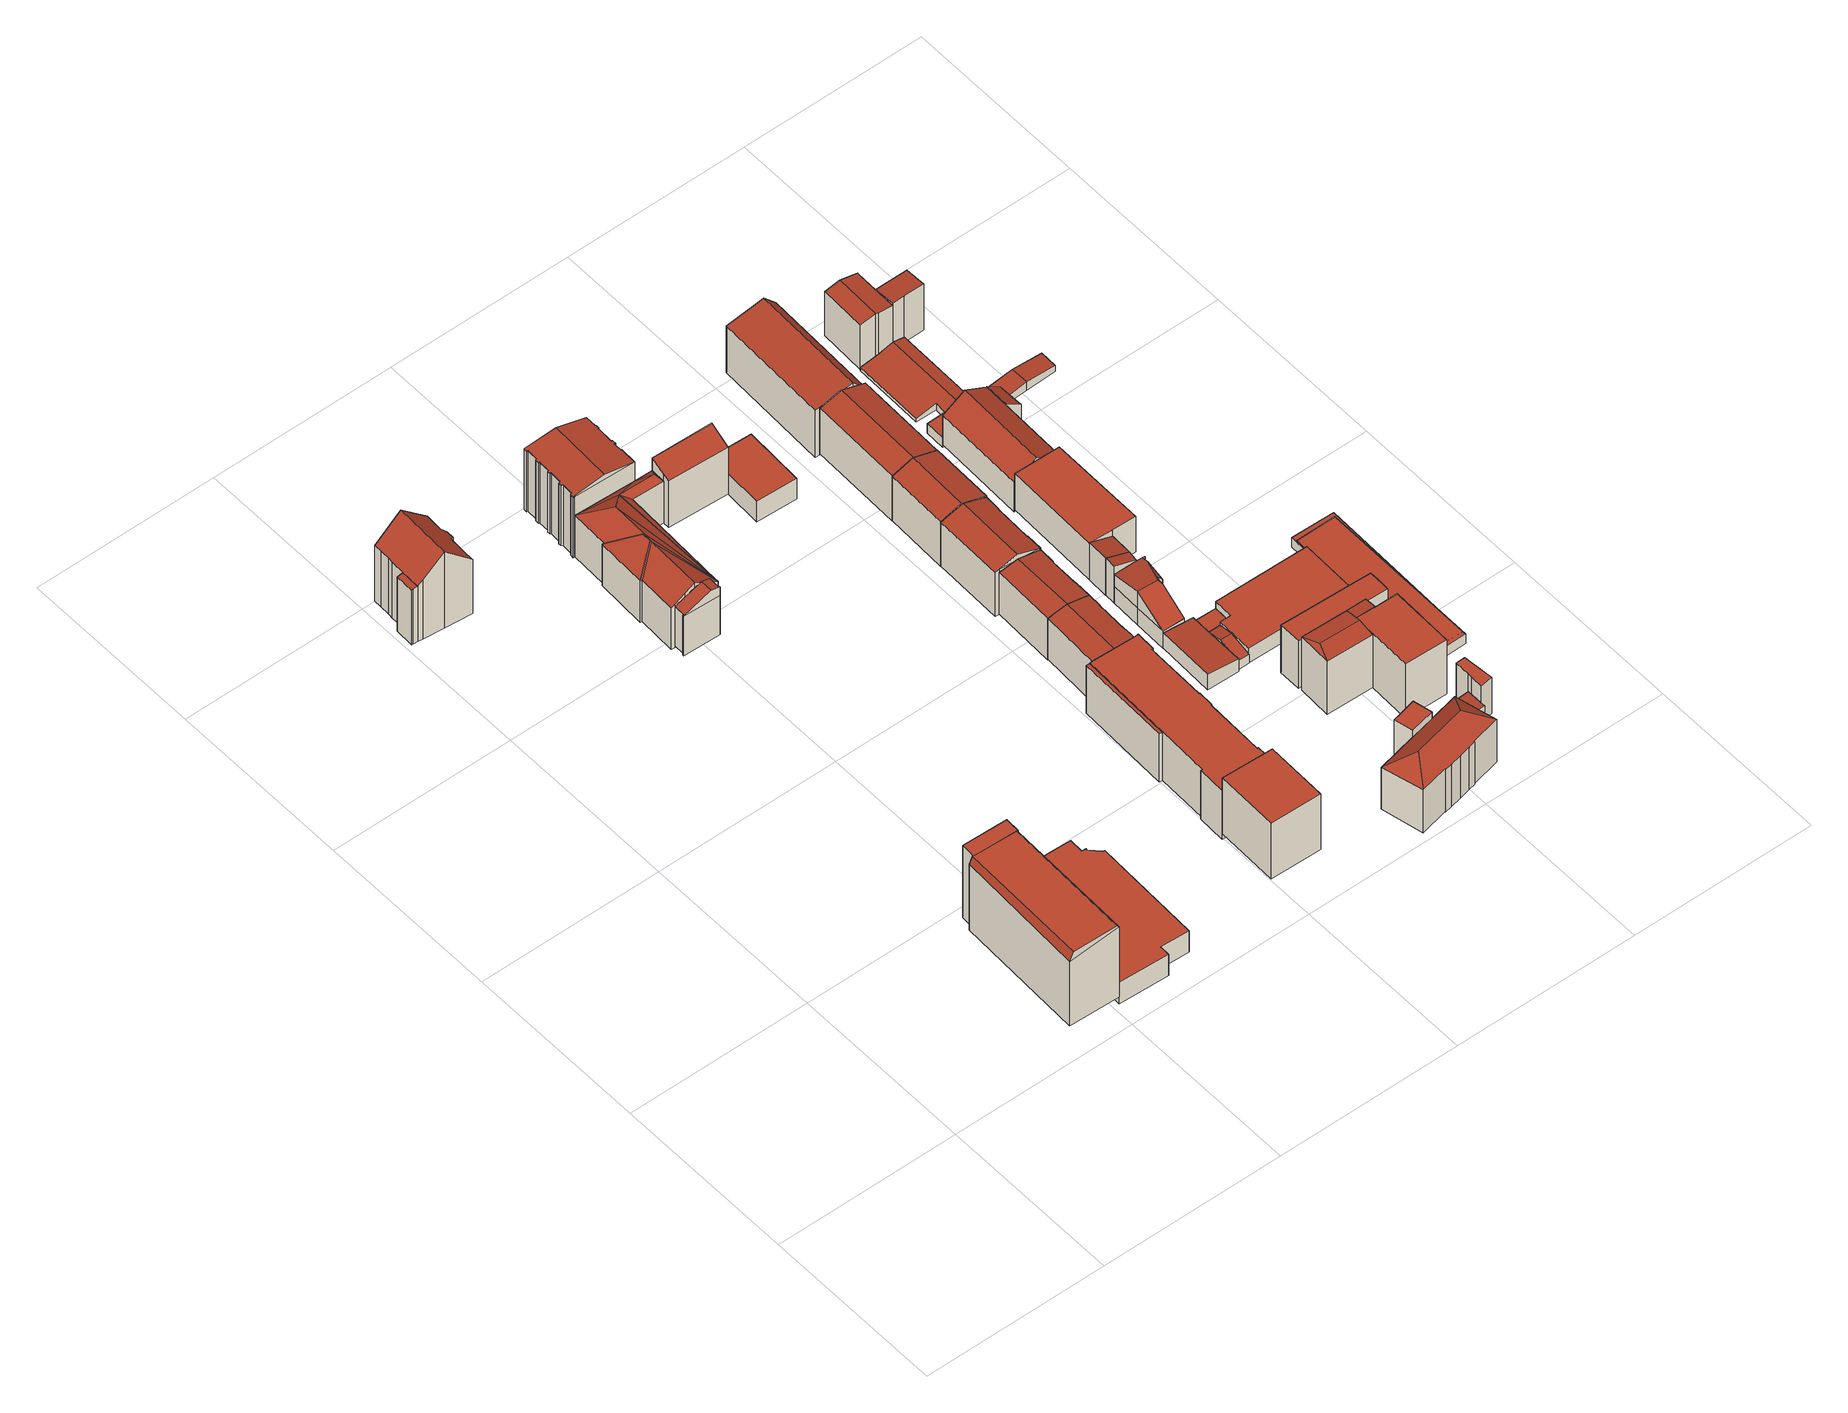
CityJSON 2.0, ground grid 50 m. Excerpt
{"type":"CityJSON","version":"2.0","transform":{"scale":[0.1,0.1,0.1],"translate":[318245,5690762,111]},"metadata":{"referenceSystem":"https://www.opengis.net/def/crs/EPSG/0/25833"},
"CityObjects":{
"building1":{"type":"Building","attributes":{"Gemeindeschluessel":14713000,"Geometrietyp2DReferenz":"3000","function":"31001_9998","roofType":"9999"},"children":["building1-1","building1-2"]},
"building1-1":{"type":"BuildingPart","attributes":{"Dachtyp_tdc":"tdcCutGableRoof","Dachneigung":0.466,"QualitaetDacherkennung":78,"Geometrietyp2DReferenz":"3000","roofType":"9999","measuredHeight":23.43},"parents":["building1"],"geometry":[{"type":"MultiSurface","lod":"2","boundaries":[[[0,1,2,3]],[[1,4,5,2]],[[4,6,7,5]],[[1,0,8,9,10]],[[4,1,10,11]],[[6,4,11,12]],[[11,10,9,13,14,12]],[[3,2,5,7,15]],[[15,7,6,16]],[[3,15,16,0]],[[12,14,16,6]],[[13,9,8]],[[14,13,8,0,16]]],"semantics":{"surfaces":[{"type":"WallSurface"},{"type":"RoofSurface"},{"type":"GroundSurface"},{"type":"ClosureSurface"}],"values":[0,0,0,1,0,1,1,2,0,3,0,0,3]}}]},
"building1-2":{"type":"BuildingPart","attributes":{"Dachtyp_tdc":"tdcPolyFlatRoof","Dachneigung":0,"QualitaetDacherkennung":70,"Geometrietyp2DReferenz":"3000","roofType":"1000","measuredHeight":23.35},"parents":["building1"],"geometry":[{"type":"MultiSurface","lod":"2","boundaries":[[[17,18,0,3,19]],[[20,21,15,16,14]],[[20,17,19,21]],[[20,14,13,8,18,17]],[[19,3,15,21]],[[8,0,18]],[[15,3,0,16]],[[16,0,8,13,14]]],"semantics":{"surfaces":[{"type":"WallSurface"},{"type":"RoofSurface"},{"type":"GroundSurface"},{"type":"ClosureSurface"}],"values":[0,0,0,1,2,0,3,3]}}]},
"building2":{"type":"Building","attributes":{"Gemeindeschluessel":14713000,"Geometrietyp2DReferenz":"3000","function":"31001_9998","roofType":"9999"},"children":["building2-1","building2-2"]},
"building2-1":{"type":"BuildingPart","attributes":{"Dachtyp_tdc":"tdcPolyFlatRoof","Dachneigung":7.18,"QualitaetDacherkennung":87,"Geometrietyp2DReferenz":"3000","roofType":"2100","measuredHeight":17.77},"parents":["building2"],"geometry":[{"type":"MultiSurface","lod":"2","boundaries":[[[22,23,24,25]],[[23,26,27,24]],[[26,28,29,27]],[[28,30,31,29]],[[28,26,23,22,30]],[[31,25,24,27,29]],[[22,25,31,30]]],"semantics":{"surfaces":[{"type":"WallSurface"},{"type":"RoofSurface"},{"type":"GroundSurface"},{"type":"ClosureSurface"}],"values":[0,0,0,0,1,2,3]}}]},
"building2-2":{"type":"BuildingPart","attributes":{"Dachtyp_tdc":"tdcGableRoof","Dachneigung":44.06,"QualitaetDacherkennung":76,"Geometrietyp2DReferenz":"3000","roofType":"3100","measuredHeight":24.59},"parents":["building2"],"geometry":[{"type":"MultiSurface","lod":"2","boundaries":[[[32,33,34,31,30]],[[33,35,36,34]],[[35,37,38,36]],[[37,39,40,38]],[[39,41,42,40]],[[41,43,44,42]],[[43,45,46,44]],[[45,47,48,46]],[[47,49,50,48]],[[49,51,52,50]],[[51,53,54,52]],[[53,55,56,54]],[[55,57,58,56]],[[57,59,60,58]],[[59,61,62,60]],[[61,63,64,62]],[[63,65,22,25,64]],[[61,59,57,55,53,51,49,47,45,43,41]],[[41,39,37,35,33,32,65,63,61]],[[31,34,36,38,40,42,44,46,48,50,52,54,56,58,60,62,64,25]],[[30,22,65,32]],[[30,31,25,22]]],"semantics":{"surfaces":[{"type":"WallSurface"},{"type":"RoofSurface"},{"type":"GroundSurface"},{"type":"ClosureSurface"}],"values":[0,0,0,0,0,0,0,0,0,0,0,0,0,0,0,0,0,1,1,2,0,3]}}]},
"building3":{"type":"Building","attributes":{"Dachtyp_tdc":"tdcPolyFlatRoof","Gemeindeschluessel":14713000,"Dachneigung":0,"QualitaetDacherkennung":77,"Geometrietyp2DReferenz":"3000","function":"31001_2000","roofType":"1000","measuredHeight":6.94},"geometry":[{"type":"MultiSurface","lod":"2","boundaries":[[[66,67,68,69]],[[67,70,71,68]],[[70,72,73,71]],[[72,74,75,73]],[[74,76,77,75]],[[76,78,79,77]],[[78,80,81,79]],[[80,82,83,81]],[[82,84,85,83]],[[84,86,87,85]],[[86,66,69,87]],[[86,84,82,80,78,76,74,72,70,67,66]],[[69,68,71,73,75,77,79,81,83,85,87]]],"semantics":{"surfaces":[{"type":"WallSurface"},{"type":"RoofSurface"},{"type":"GroundSurface"}],"values":[0,0,0,0,0,0,0,0,0,0,0,1,2]}}]},
"building4":{"type":"Building","attributes":{"name":"Grundschule Clara Schumann","Dachtyp_tdc":"tdcFreeFormRoof","Gemeindeschluessel":14713000,"Dachneigung":23.23,"QualitaetDacherkennung":41,"Geometrietyp2DReferenz":"3000","function":"31001_3021","roofType":"5000","measuredHeight":15.84},"geometry":[{"type":"MultiSurface","lod":"2","boundaries":[[[88,89,90,91]],[[89,92,93,90]],[[92,94,95,93]],[[94,96,97,95]],[[96,98,99,97]],[[98,100,101,99]],[[100,102,103,101]],[[102,104,105,103]],[[104,88,91,105]],[[106,107,108,109,96,94,110]],[[111,112,113,106,110,114]],[[89,111,114,92]],[[92,114,110,94]],[[102,107,106,113,104]],[[104,113,112,88]],[[88,112,111,89]],[[98,109,108,100]],[[96,109,98]],[[100,108,107,102]],[[91,90,93,95,97,99,101,103,105]]],"semantics":{"surfaces":[{"type":"WallSurface"},{"type":"RoofSurface"},{"type":"GroundSurface"}],"values":[0,0,0,0,0,0,0,0,0,1,1,0,0,0,0,0,0,0,0,2]}}]},
"building5":{"type":"Building","attributes":{"name":"Grundschule Clara Schumann","Gemeindeschluessel":14713000,"Dachtyp_tdc":"tdcFreeFormRoof","Dachneigung":31.8,"QualitaetDacherkennung":21,"Geometrietyp2DReferenz":"3000","function":"31001_3021","roofType":"5000","measuredHeight":17.41},"geometry":[{"type":"MultiSurface","lod":"2","boundaries":[[[115,116,117,118]],[[116,119,120,117]],[[119,121,122,120]],[[121,123,124,122]],[[123,125,126,124]],[[125,127,128,126]],[[127,129,130,128]],[[129,131,132,130]],[[131,133,134,132]],[[133,135,136,134]],[[135,137,138,136]],[[137,139,140,138]],[[139,141,142,140]],[[141,143,144,142]],[[143,115,118,144]],[[137,145,139]],[[137,146,145]],[[146,135,147]],[[135,146,137]],[[148,147,135,133]],[[149,148,133,131]],[[150,149,131,129]],[[151,150,129,127]],[[119,151,127,125,123,121]],[[149,151,148]],[[151,149,150]],[[146,115,143]],[[146,116,115]],[[147,116,146]],[[148,116,147]],[[151,116,148]],[[116,151,119]],[[145,146,143,141]],[[145,141,139]],[[118,117,120,122,124,126,128,130,132,134,136,138,140,142,144]]],"semantics":{"surfaces":[{"type":"WallSurface"},{"type":"RoofSurface"},{"type":"GroundSurface"}],"values":[0,0,0,0,0,0,0,0,0,0,0,0,0,0,0,1,1,1,1,1,1,1,1,1,1,1,1,1,1,1,1,1,1,1,2]}}]},
"building6":{"type":"Building","attributes":{"name":"Musik- und Kunstschule Clara Schumann","Dachtyp_tdc":"tdcFreeFormRoof","Gemeindeschluessel":14713000,"Dachneigung":10.07,"QualitaetDacherkennung":30,"Geometrietyp2DReferenz":"3000","function":"31001_3021","roofType":"5000","measuredHeight":21.16},"geometry":[{"type":"MultiSurface","lod":"2","boundaries":[[[152,153,154,155]],[[153,156,157,154]],[[156,158,159,157]],[[158,160,161,159]],[[160,162,163,161]],[[162,164,165,163]],[[164,166,167,165]],[[166,168,169,167]],[[168,170,171,169]],[[170,172,173,171]],[[172,174,175,173]],[[174,176,177,175]],[[176,178,179,177]],[[178,180,181,179]],[[180,182,183,181]],[[182,184,185,183]],[[184,186,187,185]],[[186,188,189,187]],[[188,190,191,189]],[[190,192,193,191]],[[192,194,195,193]],[[194,196,197,195]],[[196,198,199,197]],[[198,200,201,199]],[[200,202,203,201]],[[202,204,205,203]],[[204,206,207,205]],[[206,208,209,207]],[[208,210,211,209]],[[210,212,213,211]],[[212,214,215,213]],[[214,152,155,215]],[[216,217,218,164,162,219,220,221,222,223,224,225,226,172]],[[227,228,229,230,231,232,233,234,235,236,237,238,239,240,241,242,226,225,243,244,245,246]],[[178,240,239,180]],[[180,239,238,182]],[[182,238,237,184]],[[184,237,236,186]],[[186,236,235,188]],[[188,235,234,190]],[[190,234,233,192]],[[192,233,232,194]],[[194,232,231,196]],[[196,231,230,198]],[[198,230,229,200]],[[200,229,228,202]],[[202,228,227,204]],[[214,224,223,152]],[[152,223,222,153]],[[158,220,219,160]],[[156,221,220,158]],[[160,219,162]],[[153,222,221,156]],[[164,218,166]],[[166,218,217,168]],[[168,217,216,170]],[[170,216,172]],[[155,154,157,159,161,163,165,167,169,171,173,175,177,179,181,183,185,187,189,191,193,195,197,199,201,203,205,207,209,211,213,215]],[[206,246,245,208]],[[204,227,246,206]],[[208,245,244,210]],[[210,244,243,212]],[[212,243,225,224,214]],[[174,242,241,176]],[[172,226,242,174]],[[176,241,240,178]]],"semantics":{"surfaces":[{"type":"WallSurface"},{"type":"RoofSurface"},{"type":"GroundSurface"}],"values":[0,0,0,0,0,0,0,0,0,0,0,0,0,0,0,0,0,0,0,0,0,0,0,0,0,0,0,0,0,0,0,0,1,1,0,0,0,0,0,0,0,0,0,0,0,0,0,0,0,0,0,0,0,0,0,0,0,2,0,0,0,0,0,0,0,0]}}]},
"building7":{"type":"Building","attributes":{"Dachtyp_tdc":"tdcPolyFlatRoof","Gemeindeschluessel":14713000,"Dachneigung":0,"QualitaetDacherkennung":13,"Geometrietyp2DReferenz":"3000","function":"31001_9998","roofType":"1000","measuredHeight":17.92},"geometry":[{"type":"MultiSurface","lod":"2","boundaries":[[[247,248,249,250]],[[248,251,252,249]],[[251,253,254,252]],[[253,247,250,254]],[[253,251,248,247]],[[250,249,252,254]]],"semantics":{"surfaces":[{"type":"WallSurface"},{"type":"RoofSurface"},{"type":"GroundSurface"}],"values":[0,0,0,0,1,2]}}]},
"building8":{"type":"Building","attributes":{"Gemeindeschluessel":14713000,"Geometrietyp2DReferenz":"3000","function":"31001_9998","roofType":"9999"},"children":["building8-1","building8-2"]},
"building8-1":{"type":"BuildingPart","attributes":{"Dachtyp_tdc":"tdcPolyFlatRoof","Dachneigung":0,"QualitaetDacherkennung":73,"Geometrietyp2DReferenz":"3000","roofType":"1000","measuredHeight":15.63},"parents":["building8"],"geometry":[{"type":"MultiSurface","lod":"2","boundaries":[[[255,256,257,258]],[[256,259,260,257]],[[259,261,262,263,260]],[[264,265,266,267,268]],[[265,269,270,266]],[[269,271,272,270]],[[271,273,274,272]],[[273,275,276,274]],[[275,277,278,276]],[[277,279,280,278]],[[279,281,282,280]],[[281,283,284,282]],[[283,285,286,284]],[[285,287,288,286]],[[287,289,290,288]],[[289,291,292,290]],[[291,255,258,292]],[[291,289,287,285,283,281,279,277,275,273,271,269,265,264,261,259,256,255]],[[258,257,260,263,267,266,270,272,274,276,278,280,282,284,286,288,290,292]],[[268,262,261,264]],[[268,267,263,262]]],"semantics":{"surfaces":[{"type":"WallSurface"},{"type":"RoofSurface"},{"type":"GroundSurface"},{"type":"ClosureSurface"}],"values":[0,0,0,0,0,0,0,0,0,0,0,0,0,0,0,0,0,1,2,0,3]}}]},
"building8-2":{"type":"BuildingPart","attributes":{"Dachtyp_tdc":"tdcPolyFlatRoof","Dachneigung":0,"QualitaetDacherkennung":94,"Geometrietyp2DReferenz":"3000","roofType":"1000","measuredHeight":15.52},"parents":["building8"],"geometry":[{"type":"MultiSurface","lod":"2","boundaries":[[[262,293,294,263]],[[293,295,296,294]],[[295,268,267,296]],[[268,295,293,262]],[[263,294,296,267]],[[263,267,268,262]]],"semantics":{"surfaces":[{"type":"WallSurface"},{"type":"RoofSurface"},{"type":"GroundSurface"},{"type":"ClosureSurface"}],"values":[0,0,0,1,2,3]}}]},
"building9":{"type":"Building","attributes":{"name":"Schumann-Haus Leipzig","Dachtyp_tdc":"tdcPolyFlatRoof","Gemeindeschluessel":14713000,"Dachneigung":22.44,"QualitaetDacherkennung":40,"Geometrietyp2DReferenz":"3000","function":"31001_3034","roofType":"2100","measuredHeight":17.48},"geometry":[{"type":"MultiSurface","lod":"2","boundaries":[[[297,298,299,300]],[[298,301,302,299]],[[301,303,304,302]],[[303,305,306,304]],[[305,297,300,306]],[[305,303,301,298,297]],[[300,299,302,304,306]]],"semantics":{"surfaces":[{"type":"WallSurface"},{"type":"RoofSurface"},{"type":"GroundSurface"}],"values":[0,0,0,0,0,1,2]}}]},
"building10":{"type":"Building","attributes":{"Dachtyp_tdc":"tdcFreeFormRoof","Gemeindeschluessel":14713000,"Dachneigung":10.18,"QualitaetDacherkennung":81,"Geometrietyp2DReferenz":"3000","function":"31001_9998","roofType":"5000","measuredHeight":14.07},"geometry":[{"type":"MultiSurface","lod":"2","boundaries":[[[307,308,309,310]],[[308,311,312,309]],[[311,313,314,312]],[[313,315,316,314]],[[315,317,318,316]],[[317,319,320,318]],[[319,321,322,320]],[[321,307,310,322]],[[323,324,307,321]],[[319,317,315,313,311,308,324,323]],[[308,307,324]],[[321,319,323]],[[310,309,312,314,316,318,320,322]]],"semantics":{"surfaces":[{"type":"WallSurface"},{"type":"RoofSurface"},{"type":"GroundSurface"}],"values":[0,0,0,0,0,0,0,0,1,1,0,0,2]}}]},
"building11":{"type":"Building","attributes":{"name":"Schumann-Haus Leipzig","Dachtyp_tdc":"tdcPolyFlatRoof","Gemeindeschluessel":14713000,"Dachneigung":0,"QualitaetDacherkennung":73,"Geometrietyp2DReferenz":"3000","function":"31001_3034","roofType":"1000","measuredHeight":6.68},"geometry":[{"type":"MultiSurface","lod":"2","boundaries":[[[325,326,327,304]],[[326,328,329,327]],[[328,330,331,329]],[[330,332,306,331]],[[332,325,304,306]],[[332,330,328,326,325]],[[304,327,329,331,306]]],"semantics":{"surfaces":[{"type":"WallSurface"},{"type":"RoofSurface"},{"type":"GroundSurface"}],"values":[0,0,0,0,0,1,2]}}]},
"building12":{"type":"Building","attributes":{"Dachtyp_tdc":"tdcGableRoof","Gemeindeschluessel":14713000,"Dachneigung":10.67,"QualitaetDacherkennung":82,"Geometrietyp2DReferenz":"3000","function":"31001_9998","roofType":"3100","measuredHeight":14.24},"geometry":[{"type":"MultiSurface","lod":"2","boundaries":[[[333,334,335,336]],[[334,337,338,335]],[[337,339,340,338]],[[339,341,342,340]],[[341,308,343,342]],[[308,344,345,343]],[[344,307,346,345]],[[307,347,348,346]],[[347,349,350,348]],[[349,351,352,350]],[[351,353,354,352]],[[353,333,336,354]],[[349,347,307,344]],[[344,308,341,339,337,334,333,353,351,349]],[[336,335,338,340,342,343,345,346,348,350,352,354]]],"semantics":{"surfaces":[{"type":"WallSurface"},{"type":"RoofSurface"},{"type":"GroundSurface"}],"values":[0,0,0,0,0,0,0,0,0,0,0,0,1,1,2]}}]},
"building13":{"type":"Building","attributes":{"Dachtyp_tdc":"tdcFreeFormRoof","Gemeindeschluessel":14713000,"Dachneigung":21.02,"QualitaetDacherkennung":73,"Geometrietyp2DReferenz":"3000","function":"31001_9998","roofType":"5000","measuredHeight":16.01},"geometry":[{"type":"MultiSurface","lod":"2","boundaries":[[[355,356,357,358]],[[356,359,360,357]],[[359,361,362,360]],[[361,363,364,362]],[[363,365,366,364]],[[365,367,368,366]],[[367,369,370,368]],[[369,371,372,370]],[[371,373,374,372]],[[373,355,358,374]],[[355,375,376,359,356]],[[367,365,363,361,376,375,373,371,369]],[[361,359,376]],[[355,373,375]],[[358,357,360,362,364,366,368,370,372,374]]],"semantics":{"surfaces":[{"type":"WallSurface"},{"type":"RoofSurface"},{"type":"GroundSurface"}],"values":[0,0,0,0,0,0,0,0,0,0,1,1,0,0,2]}}]},
"building14":{"type":"Building","attributes":{"Gemeindeschluessel":14713000,"Geometrietyp2DReferenz":"3000","function":"31001_9998","roofType":"9999"},"children":["building14-1","building14-2"]},
"building14-1":{"type":"BuildingPart","attributes":{"Dachtyp_tdc":"tdcPolyFlatRoof","Dachneigung":0,"QualitaetDacherkennung":72,"Geometrietyp2DReferenz":"3000","roofType":"1000","measuredHeight":15.59},"parents":["building14"],"geometry":[{"type":"MultiSurface","lod":"2","boundaries":[[[377,378,379,380,381]],[[382,383,384]],[[382,385,386,383]],[[385,377,381,386]],[[385,382,378,377]],[[381,380,383,386]],[[384,379,378,382]],[[384,383,380,379]]],"semantics":{"surfaces":[{"type":"WallSurface"},{"type":"RoofSurface"},{"type":"GroundSurface"},{"type":"ClosureSurface"}],"values":[0,0,0,0,1,2,0,3]}}]},
"building14-2":{"type":"BuildingPart","attributes":{"Dachtyp_tdc":"tdcHipRoof","Dachneigung":35.77,"QualitaetDacherkennung":60,"Geometrietyp2DReferenz":"3000","roofType":"3200","measuredHeight":17.59},"parents":["building14"],"geometry":[{"type":"MultiSurface","lod":"2","boundaries":[[[379,387,388,380]],[[387,389,390,388]],[[389,391,392,390]],[[391,393,394,392]],[[393,395,396,394]],[[395,397,398,396]],[[397,399,400,398]],[[399,401,402,400]],[[401,403,404,402]],[[403,405,406,404]],[[405,407,408,406]],[[407,384,383,408]],[[407,405,409]],[[389,387,410]],[[405,403,401,399,397,395,393,391,389,410,409]],[[387,379,384,407,409,410]],[[380,388,390,392,394,396,398,400,402,404,406,408,383]],[[379,380,383,384]]],"semantics":{"surfaces":[{"type":"WallSurface"},{"type":"RoofSurface"},{"type":"GroundSurface"},{"type":"ClosureSurface"}],"values":[0,0,0,0,0,0,0,0,0,0,0,0,1,1,1,1,2,3]}}]},
"building15":{"type":"Building","attributes":{"Dachtyp_tdc":"tdcPolyFlatRoof","Gemeindeschluessel":14713000,"Dachneigung":5.87,"QualitaetDacherkennung":87,"Geometrietyp2DReferenz":"3000","function":"31001_9998","roofType":"2100","measuredHeight":4.86},"geometry":[{"type":"MultiSurface","lod":"2","boundaries":[[[411,412,413,414]],[[412,415,416,413]],[[415,417,418,416]],[[417,419,420,418]],[[419,421,422,420]],[[421,411,414,422]],[[421,419,417,415,412,411]],[[414,413,416,418,420,422]]],"semantics":{"surfaces":[{"type":"WallSurface"},{"type":"RoofSurface"},{"type":"GroundSurface"}],"values":[0,0,0,0,0,0,1,2]}}]},
"building16":{"type":"Building","attributes":{"Dachtyp_tdc":"tdcGableRoof","Gemeindeschluessel":14713000,"Dachneigung":18.05,"QualitaetDacherkennung":74,"Geometrietyp2DReferenz":"3000","function":"31001_9998","roofType":"3100","measuredHeight":16.29},"geometry":[{"type":"MultiSurface","lod":"2","boundaries":[[[423,424,425,426]],[[424,427,428,425]],[[427,429,430,428]],[[429,423,426,430]],[[427,424,431]],[[423,429,432]],[[424,423,432,431]],[[429,427,431,432]],[[426,425,428,430]]],"semantics":{"surfaces":[{"type":"WallSurface"},{"type":"RoofSurface"},{"type":"GroundSurface"}],"values":[0,0,0,0,0,0,1,1,2]}}]},
"building17":{"type":"Building","attributes":{"Dachtyp_tdc":"tdcFreeFormRoof","Gemeindeschluessel":14713000,"Dachneigung":14.05,"QualitaetDacherkennung":70,"Geometrietyp2DReferenz":"3000","function":"31001_9998","roofType":"5000","measuredHeight":4.33},"geometry":[{"type":"MultiSurface","lod":"2","boundaries":[[[433,434,435,436]],[[434,437,438,435]],[[437,439,440,438]],[[439,433,436,440]],[[441,434,433,442]],[[441,442,439,437]],[[437,434,441]],[[433,439,442]],[[436,435,438,440]]],"semantics":{"surfaces":[{"type":"WallSurface"},{"type":"RoofSurface"},{"type":"GroundSurface"}],"values":[0,0,0,0,1,1,0,0,2]}}]},
"building18":{"type":"Building","attributes":{"Gemeindeschluessel":14713000,"Dachtyp_tdc":"tdcFreeFormRoof","Dachneigung":31.75,"QualitaetDacherkennung":27,"Geometrietyp2DReferenz":"3000","function":"31001_9998","roofType":"5000","measuredHeight":10.8},"geometry":[{"type":"MultiSurface","lod":"2","boundaries":[[[443,444,445,446]],[[444,447,448,445]],[[447,449,450,448]],[[449,451,452,450]],[[451,453,454,452]],[[453,455,456,454]],[[455,457,458,456]],[[457,459,460,458]],[[459,461,462,460]],[[461,463,464,462]],[[463,465,466,464]],[[465,467,468,466]],[[467,443,446,468]],[[469,470,471,472]],[[473,474,475]],[[476,477,478]],[[471,474,473,479,477,476,480,481,482,472]],[[483,469,472,482,461]],[[459,483,461]],[[457,470,469,483,459]],[[461,482,463]],[[463,482,481,465]],[[465,481,480,467]],[[467,480,476,443]],[[447,477,479,449]],[[449,479,473,451]],[[455,474,471,470,457]],[[444,478,477,447]],[[443,476,478,444]],[[451,473,475,453]],[[453,475,474,455]],[[445,448,450,452,454,456,458,460,462,464,466,468,446]]],"semantics":{"surfaces":[{"type":"WallSurface"},{"type":"RoofSurface"},{"type":"GroundSurface"}],"values":[0,0,0,0,0,0,0,0,0,0,0,0,0,1,1,1,1,1,0,0,0,0,0,0,0,0,0,0,0,0,0,2]}}]},
"building19":{"type":"Building","attributes":{"Dachtyp_tdc":"tdcPolyFlatRoof","Gemeindeschluessel":14713000,"Dachneigung":20.31,"QualitaetDacherkennung":95,"Geometrietyp2DReferenz":"3000","function":"31001_9998","roofType":"2100","measuredHeight":11.94},"geometry":[{"type":"MultiSurface","lod":"2","boundaries":[[[484,485,486,487]],[[485,488,468,486]],[[488,489,466,468]],[[489,484,487,466]],[[489,488,485,484]],[[487,486,468,466]]],"semantics":{"surfaces":[{"type":"WallSurface"},{"type":"RoofSurface"},{"type":"GroundSurface"}],"values":[0,0,0,0,1,2]}}]},
"building20":{"type":"Building","attributes":{"Dachtyp_tdc":"tdcGableRoof","Gemeindeschluessel":14713000,"Dachneigung":18.15,"QualitaetDacherkennung":72,"Geometrietyp2DReferenz":"3000","function":"31001_9998","roofType":"3100","measuredHeight":16.4},"geometry":[{"type":"MultiSurface","lod":"2","boundaries":[[[490,491,492,493]],[[491,494,495,492]],[[494,496,497,495]],[[496,490,493,497]],[[494,491,498]],[[490,496,499]],[[491,490,499,498]],[[496,494,498,499]],[[493,492,495,497]]],"semantics":{"surfaces":[{"type":"WallSurface"},{"type":"RoofSurface"},{"type":"GroundSurface"}],"values":[0,0,0,0,0,0,1,1,2]}}]},
"building21":{"type":"Building","attributes":{"Dachtyp_tdc":"tdcPolyFlatRoof","Gemeindeschluessel":14713000,"Dachneigung":0,"QualitaetDacherkennung":21,"Geometrietyp2DReferenz":"3000","function":"31001_9998","roofType":"1000","measuredHeight":2.62},"geometry":[{"type":"MultiSurface","lod":"2","boundaries":[[[500,501,502,503]],[[501,504,505,502]],[[504,506,507,505]],[[506,508,509,507]],[[508,500,503,509]],[[508,506,504,501,500]],[[503,502,505,507,509]]],"semantics":{"surfaces":[{"type":"WallSurface"},{"type":"RoofSurface"},{"type":"GroundSurface"}],"values":[0,0,0,0,0,1,2]}}]},
"building22":{"type":"Building","attributes":{"Gemeindeschluessel":14713000,"Geometrietyp2DReferenz":"3000","function":"31001_9998","roofType":"9999"},"children":["building22-1","building22-2","building22-3"]},
"building22-1":{"type":"BuildingPart","attributes":{"Dachtyp_tdc":"tdcHipAndGableRoof","Dachneigung":10.05,"QualitaetDacherkennung":56,"Geometrietyp2DReferenz":"3000","roofType":"5000","measuredHeight":17.95},"parents":["building22"],"geometry":[{"type":"MultiSurface","lod":"2","boundaries":[[[510,511,512,513]],[[511,514,515,512]],[[514,516,517,515]],[[514,511,518]],[[511,510,519,520,518]],[[516,514,518,520,521]],[[513,512,515,517,522]],[[510,513,522,523]],[[523,522,517,516]],[[524,525,521,520,519]],[[523,524,519,510]],[[516,521,525,524,523]]],"semantics":{"surfaces":[{"type":"WallSurface"},{"type":"RoofSurface"},{"type":"GroundSurface"},{"type":"ClosureSurface"}],"values":[0,0,0,1,1,1,2,3,3,0,3,3]}}]},
"building22-2":{"type":"BuildingPart","attributes":{"Dachtyp_tdc":"tdcPolyFlatRoof","Dachneigung":0,"QualitaetDacherkennung":56,"Geometrietyp2DReferenz":"3000","roofType":"1000","measuredHeight":17.61},"parents":["building22"],"geometry":[{"type":"MultiSurface","lod":"2","boundaries":[[[526,527,510,513,528]],[[529,530,531,532]],[[530,533,534,531]],[[533,535,536,534]],[[535,537,538,536]],[[537,526,528,538]],[[537,535,533,530,529,524,519,527,526]],[[528,513,522,532,531,534,536,538]],[[519,510,527]],[[522,513,510,523]],[[523,510,519,524]],[[532,522,523,524,529]]],"semantics":{"surfaces":[{"type":"WallSurface"},{"type":"RoofSurface"},{"type":"GroundSurface"},{"type":"ClosureSurface"}],"values":[0,0,0,0,0,0,1,2,0,3,3,3]}}]},
"building22-3":{"type":"BuildingPart","attributes":{"Dachtyp_tdc":"tdcPolyFlatRoof","Dachneigung":8.42,"QualitaetDacherkennung":75,"Geometrietyp2DReferenz":"3000","roofType":"2100","measuredHeight":17.73},"parents":["building22"],"geometry":[{"type":"MultiSurface","lod":"2","boundaries":[[[539,540,529,532,541]],[[542,539,541,517,516]],[[542,521,525,540,539]],[[541,532,522,517]],[[524,529,540,525]],[[524,523,522,532,529]],[[542,516,521]],[[516,517,522,523]],[[516,523,524,525,521]]],"semantics":{"surfaces":[{"type":"WallSurface"},{"type":"RoofSurface"},{"type":"GroundSurface"},{"type":"ClosureSurface"}],"values":[0,0,1,2,0,3,0,3,3]}}]},
"building23":{"type":"Building","attributes":{"Gemeindeschluessel":14713000,"Geometrietyp2DReferenz":"3000","function":"31001_9998","roofType":"9999"},"children":["building23-1","building23-2"]},
"building23-1":{"type":"BuildingPart","attributes":{"Dachtyp_tdc":"tdcPolyFlatRoof","Dachneigung":0,"QualitaetDacherkennung":78,"Geometrietyp2DReferenz":"3000","roofType":"1000","measuredHeight":11.66},"parents":["building23"],"geometry":[{"type":"MultiSurface","lod":"2","boundaries":[[[543,544,545,546]],[[544,547,548,549,545]],[[550,551,552,553]],[[551,543,546,552]],[[551,550,554,547,544,543]],[[546,545,549,553,552]],[[554,548,547]],[[553,549,548,554,550]]],"semantics":{"surfaces":[{"type":"WallSurface"},{"type":"RoofSurface"},{"type":"GroundSurface"},{"type":"ClosureSurface"}],"values":[0,0,0,0,1,2,0,3]}}]},
"building23-2":{"type":"BuildingPart","attributes":{"Dachtyp_tdc":"tdcPolyFlatRoof","Dachneigung":19.05,"QualitaetDacherkennung":86,"Geometrietyp2DReferenz":"3000","roofType":"2100","measuredHeight":12.01},"parents":["building23"],"geometry":[{"type":"MultiSurface","lod":"2","boundaries":[[[485,555,556,557]],[[555,558,550,553,556]],[[548,485,557,549]],[[548,554,558,555,485]],[[557,556,553,549]],[[554,550,558]],[[548,549,553,550,554]]],"semantics":{"surfaces":[{"type":"WallSurface"},{"type":"RoofSurface"},{"type":"GroundSurface"},{"type":"ClosureSurface"}],"values":[0,0,0,1,2,0,3]}}]},
"building24":{"type":"Building","attributes":{"Dachtyp_tdc":"tdcGableRoof","Gemeindeschluessel":14713000,"Dachneigung":10.09,"QualitaetDacherkennung":28,"Geometrietyp2DReferenz":"3000","function":"31001_9998","roofType":"3100","measuredHeight":16.93},"geometry":[{"type":"MultiSurface","lod":"2","boundaries":[[[559,560,561,562]],[[560,563,564,561]],[[563,565,566,564]],[[565,567,568,566]],[[567,569,570,568]],[[569,571,572,570]],[[571,559,562,572]],[[567,565,563,560]],[[560,559,571,569,567]],[[562,561,564,566,568,570,572]]],"semantics":{"surfaces":[{"type":"WallSurface"},{"type":"RoofSurface"},{"type":"GroundSurface"}],"values":[0,0,0,0,0,0,0,1,1,2]}}]},
"building25":{"type":"Building","attributes":{"Dachtyp_tdc":"tdcPolyFlatRoof","Gemeindeschluessel":14713000,"Dachneigung":3.43,"QualitaetDacherkennung":65,"Geometrietyp2DReferenz":"3000","function":"31001_9998","roofType":"2100","measuredHeight":6.21},"geometry":[{"type":"MultiSurface","lod":"2","boundaries":[[[573,574,575,576]],[[574,577,578,575]],[[577,579,580,578]],[[579,581,582,580]],[[581,583,584,582]],[[583,585,586,584]],[[585,573,576,586]],[[585,583,581,579,577,574,573]],[[576,575,578,580,582,584,586]]],"semantics":{"surfaces":[{"type":"WallSurface"},{"type":"RoofSurface"},{"type":"GroundSurface"}],"values":[0,0,0,0,0,0,0,1,2]}}]},
"building26":{"type":"Building","attributes":{"Gemeindeschluessel":14713000,"Dachneigung":90,"Dachorientierung":0,"MittlereTraufHoehe":129.4,"QualitaetDacherkennung":34,"ObjektHoehe":15.32,"BodenHoehe":114.08,"Geometrietyp2DReferenz":"3000","AbsoluteHoehe":129.4,"Dachflaeche":147.61,"function":"31001_9998","roofType":"1000","measuredHeight":15.32,"storeysAboveGround":5},"geometry":[{"type":"MultiSurface","lod":"2","boundaries":[[[587,588,589,590]],[[588,591,592,589]],[[591,593,594,592]],[[593,595,596,594]],[[595,597,598,596]],[[597,599,600,598]],[[599,601,602,600]],[[601,587,590,602]],[[601,599,597,595,593,591,588,587]],[[590,589,592,594,596,598,600,602]]],"semantics":{"surfaces":[{"type":"WallSurface"},{"type":"RoofSurface"},{"type":"GroundSurface"}],"values":[0,0,0,0,0,0,0,0,1,2]}}]},
"building27":{"type":"Building","attributes":{"Dachtyp_tdc":"tdcPolyFlatRoof","Gemeindeschluessel":14713000,"Dachneigung":0,"QualitaetDacherkennung":53,"Geometrietyp2DReferenz":"3000","function":"31001_9998","roofType":"1000","measuredHeight":11.7},"geometry":[{"type":"MultiSurface","lod":"2","boundaries":[[[603,604,605,606]],[[604,607,608,605]],[[607,609,610,608]],[[609,611,612,610]],[[611,613,614,612]],[[613,615,616,614]],[[615,603,606,616]],[[615,613,611,609,607,604,603]],[[606,605,608,610,612,614,616]]],"semantics":{"surfaces":[{"type":"WallSurface"},{"type":"RoofSurface"},{"type":"GroundSurface"}],"values":[0,0,0,0,0,0,0,1,2]}}]},
"building28":{"type":"Building","attributes":{"Dachtyp_tdc":"tdcPolyFlatRoof","Gemeindeschluessel":14713000,"Dachneigung":0,"QualitaetDacherkennung":31,"Geometrietyp2DReferenz":"3000","function":"31001_9998","roofType":"1000","measuredHeight":4.67},"geometry":[{"type":"MultiSurface","lod":"2","boundaries":[[[617,618,619,620]],[[618,621,622,619]],[[621,623,624,622]],[[623,625,626,624]],[[623,621,618,617,627,628,625]],[[626,629,630,620,619,622,624]],[[625,628,629,626]],[[628,627,630,629]],[[627,617,620,630]]],"semantics":{"surfaces":[{"type":"WallSurface"},{"type":"RoofSurface"},{"type":"GroundSurface"}],"values":[0,0,0,0,1,2,0,0,0]}}]},
"building29":{"type":"Building","attributes":{"Dachtyp_tdc":"tdcFreeFormRoof","Gemeindeschluessel":14713000,"Dachneigung":29.43,"QualitaetDacherkennung":95,"Geometrietyp2DReferenz":"3000","function":"31001_9998","roofType":"5000","measuredHeight":13.11},"geometry":[{"type":"MultiSurface","lod":"2","boundaries":[[[631,632,633,634]],[[634,633,635]],[[636,637,638]],[[639,640,641,642,643,644,645,646]],[[631,634,640,639]],[[634,635,641,640]],[[635,636,642,641]],[[636,638,643,642]],[[638,647,644,643]],[[647,648,645,644]],[[648,649,646,645]],[[649,631,639,646]],[[636,635,633,632,637]],[[648,647,638,637,632,631,649]]],"semantics":{"surfaces":[{"type":"WallSurface"},{"type":"GroundSurface"},{"type":"RoofSurface"}],"values":[0,0,0,1,0,0,0,0,0,0,0,0,2,2]}}]},
"building30":{"type":"Building","attributes":{"Dachtyp_tdc":"tdcPolyFlatRoof","Gemeindeschluessel":14713000,"Dachneigung":0,"QualitaetDacherkennung":87,"Geometrietyp2DReferenz":"3000","function":"31001_9998","roofType":"1000","measuredHeight":3.17},"geometry":[{"type":"MultiSurface","lod":"2","boundaries":[[[650,651,652,653]],[[651,654,655,652]],[[654,656,657,655]],[[656,658,659,657]],[[658,660,661,659]],[[660,650,653,661]],[[660,658,656,654,651,650]],[[653,652,655,657,659,661]]],"semantics":{"surfaces":[{"type":"WallSurface"},{"type":"RoofSurface"},{"type":"GroundSurface"}],"values":[0,0,0,0,0,0,1,2]}}]},
"building31":{"type":"Building","attributes":{"Dachtyp_tdc":"tdcPolyFlatRoof","Gemeindeschluessel":14713000,"Dachneigung":0,"QualitaetDacherkennung":91,"Geometrietyp2DReferenz":"3000","function":"31001_9998","roofType":"1000","measuredHeight":3.18},"geometry":[{"type":"MultiSurface","lod":"2","boundaries":[[[662,663,664,665,666]],[[657,655,667,668,659]],[[666,665,655,657]],[[665,664,667,655]],[[664,663,668,667]],[[663,662,659,668]],[[662,666,657,659]]],"semantics":{"surfaces":[{"type":"RoofSurface"},{"type":"GroundSurface"},{"type":"WallSurface"}],"values":[0,1,2,2,2,2,2]}}]},
"building32":{"type":"Building","attributes":{"Gemeindeschluessel":14713000,"Dachneigung":90,"Dachorientierung":0,"MittlereTraufHoehe":116.96,"QualitaetDacherkennung":87,"ObjektHoehe":3,"BodenHoehe":113.96,"Geometrietyp2DReferenz":"3000","AbsoluteHoehe":116.96,"Dachflaeche":545.53,"function":"31001_9998","roofType":"1000","measuredHeight":3,"storeysAboveGround":1},"geometry":[{"type":"MultiSurface","lod":"2","boundaries":[[[669,670,671,672]],[[670,673,674,671]],[[673,675,676,674]],[[675,677,678,676]],[[677,679,680,678]],[[679,681,682,680]],[[681,683,684,682]],[[683,685,686,684]],[[685,687,688,686]],[[687,689,690,688]],[[689,691,692,690]],[[691,693,694,692]],[[693,695,696,694]],[[695,697,698,696]],[[697,699,700,698]],[[699,701,702,700]],[[701,703,704,702]],[[703,669,672,704]],[[703,701,699,697,695,693,691,689,687,685,683,681,679,677,675,673,670,669]],[[672,671,674,676,678,680,682,684,686,688,690,692,694,696,698,700,702,704]]],"semantics":{"surfaces":[{"type":"WallSurface"},{"type":"RoofSurface"},{"type":"GroundSurface"}],"values":[0,0,0,0,0,0,0,0,0,0,0,0,0,0,0,0,0,0,1,2]}}]},
"building33":{"type":"Building","attributes":{"Dachtyp_tdc":"tdcFreeFormRoof","Gemeindeschluessel":14713000,"Dachneigung":10.31,"QualitaetDacherkennung":22,"Geometrietyp2DReferenz":"3000","function":"31001_9998","roofType":"5000","measuredHeight":2.72},"geometry":[{"type":"MultiSurface","lod":"2","boundaries":[[[705,706,707,708]],[[706,709,710,707]],[[709,711,712,710]],[[711,713,714,712]],[[713,715,716,714]],[[715,717,718,716]],[[717,705,708,718]],[[711,709,719,720]],[[715,713,720,719,706,705,717]],[[709,706,719]],[[713,711,720]],[[708,707,710,712,714,716,718]]],"semantics":{"surfaces":[{"type":"WallSurface"},{"type":"RoofSurface"},{"type":"GroundSurface"}],"values":[0,0,0,0,0,0,0,1,1,0,0,2]}}]},
"building34":{"type":"Building","attributes":{"Dachtyp_tdc":"tdcPolyFlatRoof","Gemeindeschluessel":14713000,"Dachneigung":0,"QualitaetDacherkennung":74,"Geometrietyp2DReferenz":"3000","function":"31001_2461","roofType":"1000","measuredHeight":3},"geometry":[{"type":"MultiSurface","lod":"2","boundaries":[[[721,722,723,724]],[[722,725,726,723]],[[725,727,728,726]],[[727,729,730,728]],[[729,731,732,730]],[[731,733,734,732]],[[733,735,736,734]],[[735,737,738,736]],[[737,721,724,738]],[[737,735,733,731,729,727,725,722,721]],[[724,723,726,728,730,732,734,736,738]]],"semantics":{"surfaces":[{"type":"WallSurface"},{"type":"RoofSurface"},{"type":"GroundSurface"}],"values":[0,0,0,0,0,0,0,0,0,1,2]}}]},
"building35":{"type":"Building","attributes":{"Gemeindeschluessel":14713000,"Dachneigung":54.3,"Dachorientierung":0,"MittlereTraufHoehe":120.72,"QualitaetDacherkennung":100,"ObjektHoehe":10.7,"BodenHoehe":111.48,"Geometrietyp2DReferenz":"3000","AbsoluteHoehe":122.18,"Dachflaeche":32.77,"function":"31001_9998","roofType":"2100","measuredHeight":10.7,"storeysAboveGround":4},"children":["building35-1","building35-2"],"geometry":[{"type":"MultiSurface","lod":"2","boundaries":[[[739,740,741,742,743]],[[744,745,746,747,748]],[[745,739,743,746]],[[745,744,740,739]],[[743,742,747,746]],[[744,748,741,740]],[[748,747,742,741]]],"semantics":{"surfaces":[{"type":"WallSurface"},{"type":"RoofSurface"},{"type":"GroundSurface"},{"type":"ClosureSurface"}],"values":[0,0,0,1,2,0,3]}}]},
"building35-1":{"type":"BuildingPart","attributes":{"Dachneigung":90,"Dachorientierung":0,"MittlereTraufHoehe":114.55,"QualitaetDacherkennung":23,"BodenHoehe":111.48,"ObjektTeilHoehe":3.07,"Geometrietyp2DReferenz":"3000","AbsoluteHoehe":114.55,"Dachflaeche":89.22,"roofType":"1000","measuredHeight":3.07,"storeysAboveGround":1},"parents":["building35"],"geometry":[{"type":"MultiSurface","lod":"2","boundaries":[[[741,749,750,742]],[[749,751,752,750]],[[751,753,754,752]],[[753,755,756,757,754]],[[758,748,747,759,760]],[[748,758,755,753,751,749,741]],[[742,750,752,754,757,759,747]],[[760,756,755,758]],[[760,759,757,756]],[[742,747,748,741]]],"semantics":{"surfaces":[{"type":"WallSurface"},{"type":"RoofSurface"},{"type":"GroundSurface"},{"type":"ClosureSurface"}],"values":[0,0,0,0,0,1,2,0,3,3]}}]},
"building35-2":{"type":"BuildingPart","attributes":{"Dachneigung":83.92,"Dachorientierung":-0.716,"MittlereTraufHoehe":113.73,"QualitaetDacherkennung":22,"BodenHoehe":111.48,"ObjektTeilHoehe":2.85,"Geometrietyp2DReferenz":"3000","AbsoluteHoehe":114.33,"Dachflaeche":81.59,"roofType":"3100","measuredHeight":2.85,"storeysAboveGround":1},"parents":["building35"],"geometry":[{"type":"MultiSurface","lod":"2","boundaries":[[[756,761,762,757]],[[761,763,764,762]],[[763,765,766,764]],[[765,767,768,766]],[[767,760,759,768]],[[761,756,760,767]],[[767,765,763,761]],[[757,762,764,766,768,759]],[[757,759,760,756]]],"semantics":{"surfaces":[{"type":"WallSurface"},{"type":"RoofSurface"},{"type":"GroundSurface"},{"type":"ClosureSurface"}],"values":[0,0,0,0,0,1,1,2,3]}}]},
"building36":{"type":"Building","attributes":{"Gemeindeschluessel":14713000,"Geometrietyp2DReferenz":"3000","function":"31001_9998","roofType":"9999"},"children":["building36-1","building36-2"]},
"building36-1":{"type":"BuildingPart","attributes":{"Dachtyp_tdc":"tdcPolyFlatRoof","Dachneigung":6.98,"QualitaetDacherkennung":63,"Geometrietyp2DReferenz":"3000","roofType":"2100","measuredHeight":14.89},"parents":["building36"],"geometry":[{"type":"MultiSurface","lod":"2","boundaries":[[[769,770,771,772,773]],[[770,774,775,771]],[[774,776,777,775]],[[776,778,779,777]],[[778,780,781,779]],[[780,782,783,784,781]],[[782,780,778,776,774,770,769]],[[772,771,775,777,779,781,784]],[[769,773,783,782]],[[773,772,784,783]]],"semantics":{"surfaces":[{"type":"WallSurface"},{"type":"RoofSurface"},{"type":"GroundSurface"},{"type":"ClosureSurface"}],"values":[0,0,0,0,0,0,1,2,0,3]}}]},
"building36-2":{"type":"BuildingPart","attributes":{"Dachtyp_tdc":"tdcGableRoof","Dachneigung":10.12,"QualitaetDacherkennung":73,"Geometrietyp2DReferenz":"3000","roofType":"3100","measuredHeight":14.97},"parents":["building36"],"geometry":[{"type":"MultiSurface","lod":"2","boundaries":[[[785,773,772,786]],[[783,787,788,784]],[[787,789,790,788]],[[789,791,792,790]],[[791,793,794,792]],[[793,795,796,794]],[[795,797,798,796]],[[797,799,800,798]],[[799,785,786,800]],[[795,793,791,789]],[[789,787,783,773,785,799,797,795]],[[786,772,784,788,790,792,794,796,798,800]],[[783,784,772,773]]],"semantics":{"surfaces":[{"type":"WallSurface"},{"type":"RoofSurface"},{"type":"GroundSurface"},{"type":"ClosureSurface"}],"values":[0,0,0,0,0,0,0,0,0,1,1,2,3]}}]}
},
"vertices":[
[524,412,259],[515,61,256],[515,61,30],[524,412,30],[378,65,237],[378,65,30],[391,419,242],[391,419,30],[521,413,263],[520,413,264],[509,61,264],[388,64,263],[399,418,263],[420,417,263],[402,418,263],[402,418,30],[402,418,243],
[525,453,263],[524,412,263],[525,453,30],[404,457,263],[404,457,30],
[20,1837,200],[9,1838,199],[9,1838,22],[20,1837,22],[5,1838,198],[5,1838,22],[6,1889,198],[6,1889,22],[22,1889,200],[22,1889,22],
[22,1889,201],[23,1925,201],[23,1925,22],[24,1939,201],[24,1939,22],[25,1965,201],[25,1965,22],[25,1988,201],[25,1988,22],[96,1985,268],[96,1985,22],[170,1983,197],[170,1983,22],[168,1937,197],[168,1937,22],[180,1928,185],[180,1928,22],[180,1907,185],[180,1907,22],[167,1898,197],[167,1898,22],[166,1868,197],[166,1868,22],[165,1852,197],[165,1852,22],[164,1828,197],[164,1828,22],[164,1823,197],[164,1823,22],[91,1830,268],[91,1830,22],[34,1835,214],[34,1835,22],[20,1837,201],
[651,83,76],[650,56,76],[650,56,7],[651,83,7],[515,61,76],[515,61,7],[525,453,76],[525,453,7],[701,447,76],[701,447,7],[699,408,76],[699,408,7],[711,407,76],[711,407,7],[710,403,76],[710,403,7],[735,377,76],[735,377,7],[739,377,76],[739,377,7],[728,80,76],[728,80,7],
[531,1432,153],[533,1432,153],[533,1432,26],[531,1432,26],[533,1429,153],[533,1429,26],[433,1432,153],[433,1432,26],[434,1436,153],[434,1436,26],[437,1436,153],[437,1436,26],[437,1466,153],[437,1466,26],[465,1465,153],[465,1465,26],[532,1463,153],[532,1463,26],[510,1464,185],[465,1465,166],[437,1466,154],[437,1436,154],[509,1430,185],[533,1432,180],[531,1432,180],[532,1463,180],[533,1429,180],
[555,1464,154],[555,1462,154],[555,1462,21],[555,1464,21],[491,1464,193],[491,1464,21],[465,1465,177],[465,1465,21],[437,1466,160],[437,1466,21],[427,1467,154],[427,1467,21],[431,1570,154],[431,1570,21],[427,1571,154],[427,1571,21],[433,1706,154],[433,1706,21],[438,1707,154],[438,1707,21],[441,1809,154],[441,1809,21],[606,1803,154],[606,1803,21],[654,1802,154],[654,1802,21],[652,1761,154],[652,1761,21],[567,1764,154],[567,1764,21],[643,1782,166],[547,1785,166],[502,1744,193],[499,1646,193],[496,1643,195],[495,1621,195],[497,1618,193],
[608,1939,214],[610,1939,214],[610,1939,20],[608,1939,20],[610,1929,214],[610,1929,20],[608,1929,214],[608,1929,20],[606,1883,214],[606,1883,20],[609,1883,214],[609,1883,20],[609,1872,214],[609,1872,20],[606,1872,214],[606,1872,20],[605,1849,214],[605,1849,20],[607,1849,214],[607,1849,20],[606,1803,214],[606,1803,20],[441,1809,214],[441,1809,20],[437,1809,214],[437,1809,20],[438,1819,214],[438,1819,20],[442,1822,214],[442,1822,20],[444,1851,214],[444,1851,20],[440,1853,214],[440,1853,20],[439,1860,214],[439,1860,20],[444,1862,214],[444,1862,20],[446,1894,214],[446,1894,20],[443,1894,214],[443,1894,20],[443,1903,214],[443,1903,20],[446,1903,214],[446,1903,20],[447,1934,214],[447,1934,20],[444,1934,214],[444,1934,20],[445,1945,214],[445,1945,20],[448,1945,214],[448,1945,20],[449,1976,214],[449,1976,20],[445,1976,214],[445,1976,20],[446,1986,214],[446,1986,20],[449,1986,214],[449,1986,20],[609,1970,214],[609,1970,20],[607,1849,215],[605,1849,215],[606,1872,215],[606,1883,215],[608,1929,215],[610,1929,215],[610,1939,215],[608,1939,215],[609,1970,215],[530,1978,231],[523,1806,231],[448,1945,217],[445,1945,216],[444,1934,216],[447,1934,217],[446,1903,217],[443,1903,216],[443,1894,216],[446,1894,217],[444,1862,217],[439,1860,216],[440,1853,216],[444,1851,217],[442,1822,217],[438,1819,216],[437,1809,216],[441,1809,217],[449,1986,217],[446,1986,216],[445,1976,216],[449,1976,217],
[990,281,213],[1128,276,213],[1128,276,33],[990,281,33],[1124,108,213],[1124,108,33],[986,111,213],[986,111,33],
[990,281,170],[993,357,170],[993,357,14],[990,281,14],[998,357,170],[998,357,14],[1002,496,170],[1002,496,169],[1002,496,14],[1010,752,170],[1024,752,170],[1024,752,14],[1010,752,14],[1010,752,169],[1140,748,170],[1140,748,14],[1145,749,170],[1145,749,14],[1143,696,170],[1143,696,14],[1139,696,170],[1139,696,14],[1135,531,170],[1135,531,14],[1137,531,170],[1137,531,14],[1135,489,170],[1135,489,14],[1133,489,170],[1133,489,14],[1129,328,170],[1129,328,14],[1132,328,170],[1132,328,14],[1130,276,170],[1130,276,14],[1128,276,170],[1128,276,14],
[993,497,169],[993,497,14],[1001,752,169],[1001,752,14],
[652,1744,171],[652,1761,178],[652,1761,20],[652,1744,20],[654,1802,195],[654,1802,20],[818,1796,195],[818,1796,20],[814,1736,170],[814,1736,20],
[1030,917,159],[1144,913,157],[1144,913,28],[1030,917,28],[1143,875,157],[1143,875,28],[1142,875,158],[1142,875,28],[1139,786,158],[1139,786,28],[1141,786,157],[1141,786,28],[1140,748,157],[1140,748,28],[1024,752,159],[1024,752,28],[1078,750,169],[1083,915,169],
[818,1796,87],[925,1792,87],[925,1792,20],[918,1629,87],[918,1629,20],[808,1634,87],[808,1634,20],[814,1736,87],
[1149,1081,157],[1147,1038,157],[1147,1038,26],[1149,1081,26],[1146,1038,157],[1146,1038,26],[1144,960,158],[1144,960,26],[1145,960,157],[1145,960,26],[1144,913,26],[1084,915,169],[1084,915,26],[1030,917,26],[1035,1087,160],[1035,1087,26],[1086,1085,169],[1086,1085,26],[1147,1083,157],[1147,1083,26],[1147,1081,157],[1147,1081,26],
[1035,1087,170],[1024,1087,166],[1024,1087,25],[1035,1087,25],[1029,1276,166],[1029,1276,25],[1155,1272,161],[1155,1272,25],[1153,1228,161],[1153,1228,25],[1152,1228,161],[1152,1228,25],[1149,1128,161],[1149,1128,25],[1150,1128,161],[1150,1128,25],[1149,1083,161],[1149,1083,25],[1147,1083,161],[1147,1083,25],[1085,1085,185],[1090,1274,185],
[1465,203,189],[1476,153,189],[1476,153,168],[1476,153,34],[1465,203,34],[1409,138,189],[1409,138,34],[1409,138,168],[1398,188,189],[1398,188,34],
[1555,170,168],[1555,170,34],[1579,58,172],[1579,58,34],[1501,40,172],[1501,40,34],[1501,39,170],[1501,39,34],[1483,35,170],[1483,35,34],[1452,28,170],[1452,28,34],[1421,21,170],[1421,21,34],[1401,17,170],[1401,17,34],[1401,19,172],[1401,19,34],[1325,2,172],[1325,2,34],[1300,114,168],[1300,114,34],[1367,70,210],[1514,102,210],
[1325,624,67],[1239,626,76],[1239,626,27],[1325,624,27],[1243,782,76],[1243,782,27],[1327,780,67],[1327,780,27],[1326,727,67],[1326,727,27],[1325,627,67],[1325,627,27],
[1159,1443,165],[1155,1272,165],[1155,1272,24],[1159,1443,24],[1029,1276,167],[1029,1276,24],[1034,1446,167],[1034,1446,24],[1087,1274,187],[1092,1445,187],
[1326,727,66],[1358,727,66],[1358,727,30],[1326,727,30],[1356,626,58],[1356,626,30],[1325,627,58],[1325,627,30],[1357,688,73],[1326,688,73],
[1331,949,80],[1331,947,80],[1331,947,26],[1331,949,26],[1330,947,80],[1330,947,26],[1324,948,80],[1324,948,26],[1324,930,80],[1324,930,26],[1322,878,80],[1322,878,26],[1305,879,80],[1305,879,26],[1304,862,80],[1304,862,26],[1302,781,80],[1302,781,26],[1243,782,80],[1243,782,26],[1245,869,80],[1245,869,26],[1247,951,80],[1247,951,26],[1308,950,80],[1308,950,26],[1304,857,128],[1304,862,129],[1304,876,132],[1301,867,134],[1324,930,123],[1305,879,132],[1322,878,111],[1331,949,119],[1330,947,119],[1331,947,119],[1324,948,119],[1308,950,119],[1247,951,119],[1245,869,134],[1302,781,81],
[1248,981,145],[1313,979,121],[1313,979,26],[1248,981,26],[1308,950,123],[1247,951,145],
[1034,1446,168],[1041,1698,168],[1041,1698,22],[1034,1446,22],[1166,1694,164],[1166,1694,22],[1159,1443,164],[1159,1443,22],[1100,1696,186],[1093,1445,186],
[1326,727,54],[1327,780,54],[1327,780,28],[1326,727,28],[1389,779,54],[1389,779,28],[1388,726,54],[1388,726,28],[1358,727,54],[1358,727,28],
[1520,406,192],[1395,409,192],[1395,409,21],[1520,406,21],[1398,500,192],[1398,500,21],[1522,496,192],[1522,496,21],[1411,454,200],[1521,433,197],[1521,451,200],[1522,468,197],[1521,463,21],[1521,463,192],[1521,463,197],[1521,463,198],
[1518,291,197],[1520,406,197],[1518,291,21],[1574,461,197],[1635,460,197],[1635,460,21],[1574,461,21],[1633,382,197],[1633,382,21],[1633,366,197],[1633,366,21],[1631,288,197],[1631,288,21],
[1575,495,193],[1574,461,198],[1575,495,21],[1522,496,193],
[1382,1298,140],[1379,1036,140],[1379,1036,24],[1382,1298,24],[1315,1038,140],[1315,1038,121],[1315,1038,24],[1250,1040,140],[1258,1300,140],[1258,1300,24],[1250,1040,24],[1260,1040,140],
[1248,981,144],[1248,981,24],[1313,979,24],[1250,1040,144],
[1040,2012,168],[1143,2009,187],[1143,2009,17],[1040,2012,17],[1176,2008,150],[1176,2008,17],[1166,1694,149],[1166,1694,17],[1133,1695,187],[1133,1695,17],[1041,1698,171],[1041,1698,17],[1029,1699,168],[1029,1699,17],
[1628,156,98],[1593,155,98],[1593,155,36],[1628,156,36],[1593,202,95],[1593,202,36],[1603,213,94],[1603,213,36],[1630,214,94],[1630,214,36],[1629,202,95],[1629,202,36],[1628,168,97],[1628,168,36],
[1391,561,184],[1590,554,184],[1590,554,31],[1391,561,31],[1637,552,184],[1637,552,31],[1637,527,184],[1637,527,31],[1636,493,184],[1636,493,31],[1575,495,184],[1575,495,31],[1398,500,184],[1398,500,31],[1390,500,184],[1390,500,31],
[1663,174,150],[1628,168,150],[1628,168,33],[1663,174,33],[1629,202,150],[1629,202,33],[1630,214,150],[1630,214,33],[1631,256,150],[1631,256,33],[1655,256,150],[1655,256,33],[1660,203,150],[1660,203,33],
[1389,779,76],[1644,775,76],[1644,775,29],[1389,779,29],[1640,622,76],[1640,622,29],[1606,623,76],[1606,623,29],[1356,628,76],[1356,628,29],[1388,726,76],[1358,727,76],[1358,727,29],[1388,726,29],
[1382,1298,112],[1320,1299,148],[1258,1300,113],[1258,1300,112],[1257,1300,112],[1264,1550,112],[1327,1551,148],[1390,1552,112],[1382,1298,17],[1258,1300,17],[1257,1300,17],[1264,1550,17],[1390,1552,17],[1388,1468,17],[1387,1438,17],[1383,1298,17],[1388,1468,112],[1387,1438,112],[1383,1298,112],
[1590,553,64],[1592,613,64],[1592,613,33],[1590,553,33],[1606,613,64],[1606,613,33],[1605,588,64],[1605,588,33],[1638,587,64],[1638,587,33],[1637,552,64],[1637,552,33],
[1638,587,65],[1640,622,65],[1606,623,65],[1606,613,65],[1605,588,65],[1606,623,33],[1640,622,33],
[1574,462,60],[1575,495,60],[1575,495,30],[1574,462,30],[1636,493,60],[1636,493,30],[1637,527,60],[1637,527,30],[1637,552,60],[1637,552,30],[1637,554,60],[1637,554,30],[1638,587,60],[1638,587,30],[1639,602,60],[1639,602,30],[1639,622,60],[1639,622,30],[1642,732,60],[1642,732,30],[1643,774,60],[1643,774,30],[1644,827,60],[1644,827,30],[1761,825,60],[1761,825,30],[1751,378,60],[1751,378,30],[1633,382,60],[1633,382,30],[1634,409,60],[1634,409,30],[1634,434,60],[1634,434,30],[1635,460,60],[1635,460,30],
[1274,1840,13],[1324,1838,23],[1324,1838,3],[1274,1840,3],[1398,1839,24],[1398,1839,3],[1394,1590,24],[1394,1590,3],[1322,1590,23],[1322,1590,3],[1326,1646,24],[1326,1646,3],[1270,1647,13],[1270,1647,3],[1366,1839,30],[1362,1590,30],
[1751,368,62],[1633,366,62],[1633,366,32],[1751,368,32],[1635,460,62],[1635,460,32],[1637,552,62],[1637,552,32],[1638,587,62],[1638,587,32],[1640,622,62],[1640,622,32],[1644,775,62],[1644,775,32],[1646,812,62],[1646,812,32],[1754,812,62],[1754,812,32],
[1390,1488,112],[1391,1553,112],[1391,1553,35],[1391,1553,5],[1390,1488,5],[1429,1553,84],[1432,1486,81],[1432,1486,5],[1429,1553,5],[1429,1553,35],
[1289,1552,35],[1289,1552,5],[1266,1552,35],[1266,1552,5],[1267,1606,35],[1267,1606,5],[1427,1609,35],[1427,1609,24],[1427,1609,5],[1429,1559,35],[1429,1559,5],[1429,1559,24],
[1511,1611,33],[1511,1611,5],[1596,1612,24],[1596,1612,5],[1595,1565,24],[1595,1565,5],[1512,1562,33],[1512,1562,5],
[1367,1899,149],[1442,1899,149],[1442,1899,7],[1367,1899,7],[1367,1899,148],[1455,1899,149],[1455,1899,7],[1455,1889,150],[1455,1889,7],[1453,1839,156],[1453,1839,7],[1398,1839,156],[1398,1839,7],[1366,1839,156],[1366,1839,148],[1366,1839,7],
[1368,1959,148],[1368,1959,7],[1324,1838,155],[1324,1838,7],[1317,1839,157],[1317,1839,7],[1274,1840,149],[1274,1840,7],[1278,1965,149],[1278,1965,7],[1320,1964,157],[1320,1964,7],[1347,1963,152],[1347,1963,7],[1369,1962,148],[1369,1962,7]
]}
